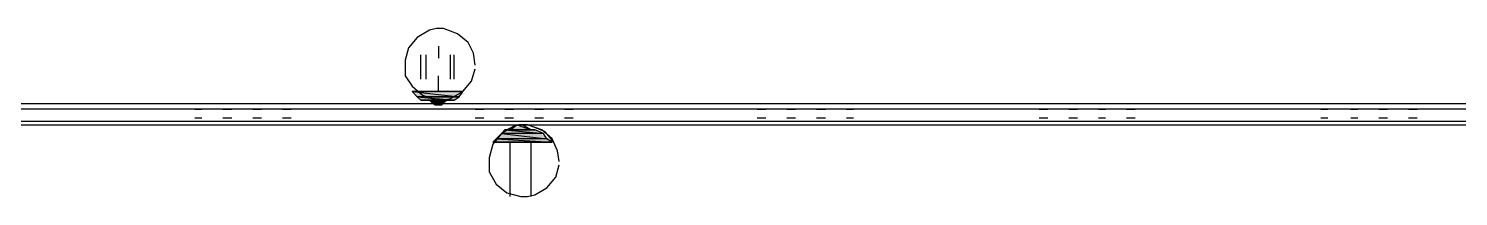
# Model space of a CAD drawing. Header units: millimetres. Extents: x 5 to 415, y 48 to 251.
# Drawn here: x 86.59 to 100.99, y 105.89 to 107.58 of the extents above; entities that cross this region are included whole.
import ezdxf

# ---------------------------------------------------------------- set-up
doc = ezdxf.new("R2010")
doc.units = ezdxf.units.MM
doc.layers.add('H', color=7, linetype='Continuous')
doc.layers.add('P', color=7, linetype='Continuous')

msp = doc.modelspace()

# ---------------------------------------------------------------- hatches: boundary and pattern name
at = {"layer": 'H', "linetype": 'Continuous'}
for points in [[(90.505, 106.892), (90.47, 106.927), (90.981, 106.927), (90.928, 106.892), (90.505, 106.892)], [(90.558, 106.856), (90.505, 106.892), (90.928, 106.892), (90.893, 106.856), (90.558, 106.856)], [(90.682, 106.803), (90.629, 106.856), (90.752, 106.803), (90.682, 106.803)], [(90.752, 106.803), (90.629, 106.856), (90.805, 106.856), (90.752, 106.803)], [(91.44, 106.557), (91.528, 106.592), (91.563, 106.592), (91.652, 106.557), (91.44, 106.557)], [(91.264, 106.433), (91.317, 106.468), (91.81, 106.468), (91.863, 106.433), (91.264, 106.433)], [(91.317, 106.468), (91.352, 106.504), (91.775, 106.504), (91.81, 106.468), (91.317, 106.468)], [(91.352, 106.504), (91.387, 106.557), (91.687, 106.557), (91.775, 106.504), (91.352, 106.504)]]:
    msp.add_hatch(color=256, dxfattribs=at).paths.add_polyline_path(points)

# ---------------------------------------------------------------- linework, layer by layer
at = {"layer": 'P'}
for points in [[(90.505, 107.491), (90.417, 107.386)], [(90.629, 107.562), (90.505, 107.491)], [(90.699, 107.58), (90.629, 107.562)], [(90.77, 107.58), (90.699, 107.58)], [(90.911, 107.527), (90.77, 107.58)], [(91.017, 107.438), (90.911, 107.527)], [(90.417, 107.386), (90.382, 107.262)], [(90.54, 107.068), (90.54, 107.315)], [(90.593, 107.068), (90.593, 107.315)], [(90.717, 107.403), (90.717, 107.28)], [(90.717, 107.403), (90.717, 107.28)], [(90.84, 107.068), (90.84, 107.315)], [(90.876, 107.068), (90.876, 107.315)], [(91.07, 107.333), (91.017, 107.438)], [(91.087, 107.209), (91.07, 107.333)], [(90.382, 107.262), (90.382, 107.174)], [(90.382, 107.174), (90.382, 107.103)], [(91.052, 107.05), (91.087, 107.174)], [(90.382, 107.103), (90.452, 106.998)], [(90.717, 106.945), (90.717, 107.103)], [(90.717, 106.945), (90.717, 107.103)], [(90.964, 106.945), (91.052, 107.05)], [(90.452, 106.998), (90.558, 106.909)], [(90.452, 106.945), (90.964, 106.945)], [(90.964, 106.945), (90.452, 106.945)], [(90.964, 106.945), (90.452, 106.945)], [(90.452, 106.945), (90.928, 106.892)], [(90.452, 106.945), (90.928, 106.892)], [(90.505, 106.892), (90.452, 106.945)], [(90.452, 106.945), (90.964, 106.945)], [(90.928, 106.892), (90.505, 106.892)], [(90.928, 106.892), (90.505, 106.892)], [(90.505, 106.892), (90.928, 106.892)], [(90.505, 106.892), (90.928, 106.892)], [(90.928, 106.892), (90.505, 106.892)], [(90.928, 106.892), (90.505, 106.892)], [(90.505, 106.892), (90.876, 106.856)], [(90.505, 106.892), (90.876, 106.856)], [(90.54, 106.856), (90.505, 106.892)], [(90.558, 106.909), (90.699, 106.856)], [(90.77, 106.856), (90.84, 106.874)], [(90.84, 106.874), (90.964, 106.945)], [(90.876, 106.856), (90.928, 106.892)], [(90.928, 106.892), (90.964, 106.945)], [(90.928, 106.892), (90.928, 106.892)], [(90.928, 106.892), (90.928, 106.892)], [(90.964, 106.945), (90.964, 106.945)], [(105.78, 106.821), (76.447, 106.821)], [(105.78, 106.821), (76.447, 106.821)], [(105.78, 106.768), (76.447, 106.768)], [(88.265, 106.768), (88.336, 106.768)], [(88.547, 106.768), (88.635, 106.768)], [(88.847, 106.768), (88.935, 106.768)], [(89.147, 106.768), (89.235, 106.768)], [(90.876, 106.856), (90.54, 106.856)], [(90.876, 106.856), (90.54, 106.856)], [(90.54, 106.856), (90.876, 106.856)], [(90.54, 106.856), (90.876, 106.856)], [(90.876, 106.856), (90.54, 106.856)], [(90.876, 106.856), (90.54, 106.856)], [(90.54, 106.856), (90.805, 106.856)], [(90.54, 106.856), (90.805, 106.856)], [(90.629, 106.856), (90.54, 106.856)], [(90.805, 106.856), (90.629, 106.856)], [(90.805, 106.856), (90.629, 106.856)], [(90.629, 106.856), (90.805, 106.856)], [(90.629, 106.856), (90.805, 106.856)], [(90.805, 106.856), (90.629, 106.856)], [(90.664, 106.821), (90.629, 106.856)], [(90.629, 106.856), (90.752, 106.821)], [(90.629, 106.856), (90.805, 106.856)], [(90.752, 106.821), (90.629, 106.856)], [(90.752, 106.821), (90.664, 106.821)], [(90.664, 106.821), (90.752, 106.821)], [(90.752, 106.821), (90.664, 106.821)], [(90.699, 106.856), (90.77, 106.856)], [(90.805, 106.856), (90.752, 106.821)], [(90.805, 106.856), (90.876, 106.856)], [(90.805, 106.856), (90.805, 106.856)], [(90.805, 106.856), (90.805, 106.856)], [(90.876, 106.856), (90.876, 106.856)], [(90.876, 106.856), (90.876, 106.856)], [(91.087, 106.768), (91.175, 106.768)], [(91.387, 106.768), (91.475, 106.768)], [(91.687, 106.768), (91.775, 106.768)], [(91.987, 106.768), (92.075, 106.768)], [(93.927, 106.768), (94.015, 106.768)], [(94.227, 106.768), (94.315, 106.768)], [(94.527, 106.768), (94.615, 106.768)], [(94.827, 106.768), (94.897, 106.768)], [(96.767, 106.768), (96.855, 106.768)], [(97.067, 106.768), (97.155, 106.768)], [(97.367, 106.768), (97.437, 106.768)], [(97.649, 106.768), (97.737, 106.768)], [(99.607, 106.768), (99.677, 106.768)], [(99.907, 106.768), (99.977, 106.768)], [(100.189, 106.768), (100.277, 106.768)], [(100.489, 106.768), (100.577, 106.768)], [(76.447, 106.645), (105.78, 106.645)], [(76.447, 106.609), (105.78, 106.609)], [(76.447, 106.609), (105.78, 106.609)], [(88.265, 106.68), (88.336, 106.68)], [(88.265, 106.609), (88.336, 106.609)], [(88.547, 106.68), (88.635, 106.68)], [(88.547, 106.609), (88.635, 106.609)], [(88.847, 106.68), (88.935, 106.68)], [(88.847, 106.609), (88.935, 106.609)], [(89.147, 106.68), (89.235, 106.68)], [(89.147, 106.609), (89.235, 106.609)], [(91.087, 106.68), (91.175, 106.68)], [(91.087, 106.609), (91.175, 106.609)], [(91.475, 106.592), (91.352, 106.521)], [(91.475, 106.592), (91.352, 106.521)], [(91.387, 106.68), (91.475, 106.68)], [(91.387, 106.609), (91.475, 106.609)], [(91.44, 106.557), (91.511, 106.609)], [(91.528, 106.609), (91.44, 106.574)], [(91.546, 106.609), (91.475, 106.592)], [(91.546, 106.609), (91.475, 106.592)], [(91.511, 106.609), (91.652, 106.557)], [(91.616, 106.609), (91.528, 106.609)], [(91.616, 106.609), (91.546, 106.609)], [(91.616, 106.609), (91.546, 106.609)], [(91.563, 106.609), (91.652, 106.557)], [(91.652, 106.557), (91.563, 106.609)], [(91.758, 106.557), (91.616, 106.609)], [(91.758, 106.557), (91.616, 106.609)], [(91.705, 106.574), (91.616, 106.609)], [(91.687, 106.68), (91.775, 106.68)], [(91.687, 106.609), (91.775, 106.609)], [(91.987, 106.68), (92.075, 106.68)], [(91.987, 106.609), (92.075, 106.609)], [(93.927, 106.68), (94.015, 106.68)], [(93.927, 106.609), (94.015, 106.609)], [(94.227, 106.68), (94.315, 106.68)], [(94.227, 106.609), (94.315, 106.609)], [(94.527, 106.68), (94.615, 106.68)], [(94.527, 106.609), (94.615, 106.609)], [(94.827, 106.68), (94.897, 106.68)], [(94.827, 106.609), (94.897, 106.609)], [(96.767, 106.68), (96.855, 106.68)], [(96.767, 106.609), (96.855, 106.609)], [(97.067, 106.68), (97.155, 106.68)], [(97.067, 106.609), (97.155, 106.609)], [(97.367, 106.68), (97.437, 106.68)], [(97.367, 106.609), (97.437, 106.609)], [(97.649, 106.68), (97.737, 106.68)], [(97.649, 106.609), (97.737, 106.609)], [(99.607, 106.68), (99.677, 106.68)], [(99.607, 106.609), (99.677, 106.609)], [(99.907, 106.68), (99.977, 106.68)], [(99.907, 106.609), (99.977, 106.609)], [(100.189, 106.68), (100.277, 106.68)], [(100.189, 106.609), (100.277, 106.609)], [(100.489, 106.68), (100.577, 106.68)], [(100.489, 106.609), (100.577, 106.609)], [(91.352, 106.521), (91.264, 106.415)], [(91.352, 106.521), (91.264, 106.415)], [(91.264, 106.433), (91.299, 106.468)], [(91.863, 106.433), (91.264, 106.433)], [(91.264, 106.433), (91.863, 106.433)], [(91.369, 106.539), (91.299, 106.468)], [(91.299, 106.468), (91.352, 106.521)], [(91.81, 106.468), (91.299, 106.468)], [(91.81, 106.468), (91.299, 106.468)], [(91.299, 106.468), (91.863, 106.433)], [(91.299, 106.468), (91.863, 106.433)], [(91.352, 106.521), (91.387, 106.557)], [(91.775, 106.521), (91.352, 106.521)], [(91.775, 106.521), (91.352, 106.521)], [(91.352, 106.521), (91.81, 106.468)], [(91.352, 106.521), (91.81, 106.468)], [(91.44, 106.574), (91.369, 106.539)], [(91.687, 106.557), (91.387, 106.557)], [(91.387, 106.557), (91.44, 106.557)], [(91.687, 106.557), (91.387, 106.557)], [(91.387, 106.557), (91.775, 106.521)], [(91.387, 106.557), (91.775, 106.521)], [(91.652, 106.557), (91.44, 106.557)], [(91.652, 106.557), (91.44, 106.557)], [(91.44, 106.557), (91.687, 106.557)], [(91.44, 106.557), (91.687, 106.557)], [(91.44, 105.886), (91.44, 106.433)], [(91.687, 106.557), (91.652, 106.557)], [(91.652, 105.886), (91.652, 106.433)], [(91.775, 106.521), (91.687, 106.557)], [(91.793, 106.539), (91.705, 106.574)], [(91.863, 106.468), (91.758, 106.557)], [(91.863, 106.468), (91.758, 106.557)], [(91.81, 106.468), (91.775, 106.521)], [(91.881, 106.433), (91.793, 106.539)], [(91.863, 106.433), (91.81, 106.468)], [(91.916, 106.345), (91.863, 106.468)], [(91.916, 106.345), (91.863, 106.468)], [(91.264, 106.415), (91.228, 106.274)], [(91.264, 106.415), (91.228, 106.274)], [(91.934, 106.239), (91.916, 106.345)], [(91.934, 106.239), (91.916, 106.345)], [(91.228, 106.274), (91.228, 106.204)], [(91.228, 106.274), (91.228, 106.204)], [(91.228, 106.204), (91.228, 106.133)], [(91.228, 106.204), (91.228, 106.133)], [(91.899, 106.08), (91.934, 106.204)], [(91.899, 106.08), (91.934, 106.204)], [(91.228, 106.133), (91.299, 106.01)], [(91.228, 106.133), (91.299, 106.01)], [(91.299, 106.01), (91.405, 105.922)], [(91.299, 106.01), (91.405, 105.922)], [(91.81, 105.974), (91.899, 106.08)], [(91.81, 105.974), (91.899, 106.08)], [(91.405, 105.922), (91.546, 105.886)], [(91.405, 105.922), (91.546, 105.886)], [(91.546, 105.886), (91.616, 105.886)], [(91.546, 105.886), (91.616, 105.886)], [(91.616, 105.886), (91.687, 105.904)], [(91.616, 105.886), (91.687, 105.904)], [(91.687, 105.904), (91.81, 105.974)], [(91.687, 105.904), (91.81, 105.974)]]:
    msp.add_lwpolyline(points, dxfattribs=at)

doc.saveas('drawing.dxf')
